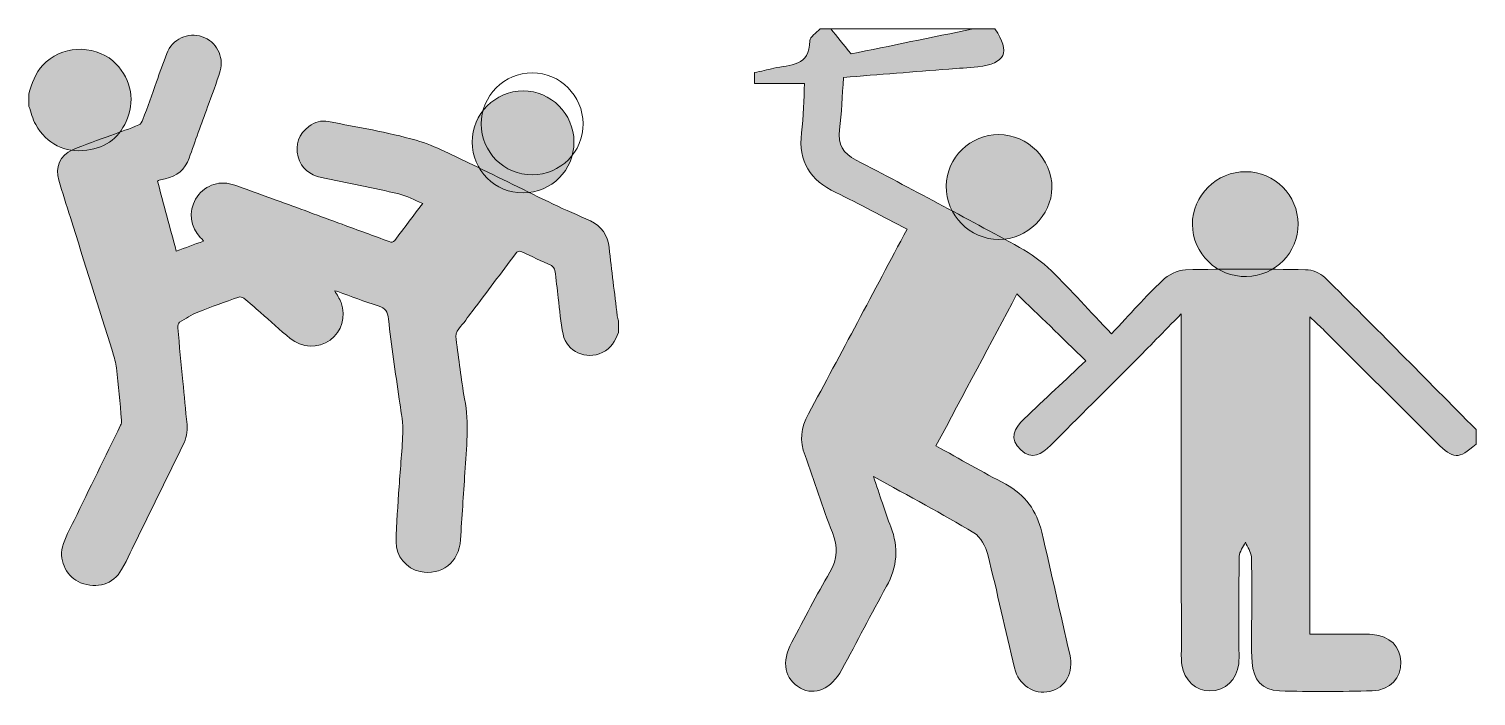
# Model space of a CAD drawing. Header units: inches. Extents: x 5.3 to 72.7, y -93 to -2.8.
# Drawn here: x 5.6 to 72, y -93 to -62.4 of the extents above; entities that cross this region are included whole.
import ezdxf

# ---------------------------------------------------------------- set-up
doc = ezdxf.new("R2010")
doc.units = ezdxf.units.IN
doc.header["$MEASUREMENT"] = 0
doc.layers.add('Layer 1', color=7, linetype='Continuous')

# ---------------------------------------------------------------- blocks, each defined once
blk = doc.blocks.new('block 11')
at = {"layer": 'Layer 1', "true_color": 0xffffff}
h = blk.add_hatch(color=7, dxfattribs=at)
h.dxf.hatch_style = 2
edge = h.paths.add_edge_path()
edge.add_spline(control_points=[(32.66, -76.358), (32.516, -76.749), (32.325, -77.097), (31.919, -77.284), (31.168, -77.63), (30.304, -77.253), (30.124, -76.446), (30.003, -75.9), (29.971, -75.334), (29.902, -74.777), (29.85, -74.357), (29.809, -73.935), (29.747, -73.517), (29.734, -73.434), (29.66, -73.33), (29.586, -73.293), (29.141, -73.076), (28.685, -72.879), (28.238, -72.666), (28.103, -72.602), (28.029, -72.643), (27.947, -72.753), (27.288, -73.635), (26.625, -74.514), (25.961, -75.394), (25.759, -75.662), (25.566, -75.937), (25.347, -76.19), (25.218, -76.34), (25.195, -76.49), (25.222, -76.673), (25.352, -77.583), (25.444, -78.5), (25.612, -79.403), (25.823, -80.535), (25.698, -81.659), (25.626, -82.786), (25.561, -83.813), (25.487, -84.84), (25.422, -85.867), (25.357, -86.901), (24.553, -87.536), (23.568, -87.325), (22.958, -87.194), (22.456, -86.619), (22.468, -85.968), (22.484, -85.122), (22.555, -84.277), (22.609, -83.432), (22.665, -82.565), (22.76, -81.7), (22.778, -80.832), (22.788, -80.363), (22.676, -79.891), (22.612, -79.422), (22.446, -78.2), (22.249, -76.981), (22.126, -75.754), (22.089, -75.389), (21.985, -75.248), (21.649, -75.145), (21.022, -74.955), (20.412, -74.706), (19.795, -74.483), (19.756, -74.469), (19.713, -74.465), (19.661, -74.454), (19.763, -74.643), (19.88, -74.808), (19.948, -74.991), (20.187, -75.635), (19.978, -76.322), (19.444, -76.71), (18.903, -77.103), (18.149, -77.081), (17.618, -76.637), (17.154, -76.248), (16.706, -75.841), (16.25, -75.443), (15.997, -75.222), (15.748, -74.997), (15.488, -74.786), (15.434, -74.742), (15.325, -74.72), (15.26, -74.743), (14.635, -74.963), (14.007, -75.182), (13.392, -75.43), (13.097, -75.549), (12.822, -75.722), (12.551, -75.892), (12.492, -75.93), (12.462, -76.066), (12.469, -76.152), (12.54, -76.974), (12.62, -77.794), (12.699, -78.615), (12.762, -79.269), (12.824, -79.923), (12.892, -80.577), (12.927, -80.916), (12.852, -81.23), (12.705, -81.531), (12.025, -82.919), (11.344, -84.307), (10.662, -85.695), (10.408, -86.212), (10.172, -86.739), (9.888, -87.239), (9.501, -87.92), (8.775, -88.135), (8.012, -87.838), (7.415, -87.605), (7.006, -86.87), (7.182, -86.2), (7.293, -85.776), (7.523, -85.38), (7.716, -84.981), (8.423, -83.524), (9.137, -82.071), (9.845, -80.615), (9.878, -80.547), (9.896, -80.462), (9.889, -80.388), (9.818, -79.588), (9.748, -78.788), (9.659, -77.991), (9.632, -77.749), (9.555, -77.51), (9.482, -77.276), (8.839, -75.215), (8.191, -73.155), (7.545, -71.095), (7.366, -70.525), (7.18, -69.956), (7.009, -69.383), (6.833, -68.795), (7.071, -68.231), (7.638, -67.988), (8.213, -67.741), (8.81, -67.544), (9.398, -67.326), (9.827, -67.167), (10.26, -67.018), (10.684, -66.845), (10.766, -66.811), (10.833, -66.694), (10.868, -66.601), (11.081, -66.027), (11.283, -65.448), (11.489, -64.872), (11.644, -64.439), (11.792, -64.004), (11.959, -63.576), (12.219, -62.911), (12.931, -62.577), (13.588, -62.8), (14.227, -63.017), (14.597, -63.69), (14.404, -64.366), (14.243, -64.926), (14.03, -65.471), (13.833, -66.02), (13.553, -66.802), (13.26, -67.581), (12.986, -68.365), (12.799, -68.899), (12.428, -69.202), (11.883, -69.311), (11.79, -69.329), (11.698, -69.351), (11.606, -69.374), (11.587, -69.379), (11.571, -69.397), (11.537, -69.42), (11.82, -70.478), (12.104, -71.539), (12.395, -72.631), (12.818, -72.476), (13.217, -72.33), (13.648, -72.172), (13.594, -72.109), (13.557, -72.061), (13.514, -72.018), (13.042, -71.542), (12.948, -70.82), (13.285, -70.245), (13.627, -69.662), (14.317, -69.366), (14.958, -69.572), (15.638, -69.79), (16.306, -70.045), (16.977, -70.29), (17.984, -70.658), (18.989, -71.033), (19.995, -71.403), (20.714, -71.667), (21.435, -71.925), (22.153, -72.191), (22.26, -72.231), (22.338, -72.242), (22.417, -72.137), (22.83, -71.582), (23.248, -71.03), (23.69, -70.443), (23.313, -70.289), (22.97, -70.093), (22.602, -70.008), (21.422, -69.736), (20.232, -69.506), (19.048, -69.255), (18.515, -69.142), (18.124, -68.849), (17.983, -68.305), (17.837, -67.74), (18.01, -67.261), (18.477, -66.912), (18.734, -66.72), (19.044, -66.619), (19.367, -66.684), (20.711, -66.956), (22.072, -67.172), (23.388, -67.547), (24.289, -67.804), (25.132, -68.274), (25.987, -68.679), (27.219, -69.262), (28.436, -69.879), (29.664, -70.471), (30.229, -70.743), (30.808, -70.986), (31.377, -71.248), (31.897, -71.489), (32.173, -71.895), (32.234, -72.471), (32.346, -73.516), (32.482, -74.558), (32.61, -75.601), (32.619, -75.679), (32.643, -75.756), (32.66, -75.833), (32.66, -76.008), (32.66, -76.183), (32.66, -76.358)], knot_values=[0, 0, 0, 0, 1, 1, 1, 2, 2, 2, 3, 3, 3, 4, 4, 4, 5, 5, 5, 6, 6, 6, 7, 7, 7, 8, 8, 8, 9, 9, 9, 10, 10, 10, 11, 11, 11, 12, 12, 12, 13, 13, 13, 14, 14, 14, 15, 15, 15, 16, 16, 16, 17, 17, 17, 18, 18, 18, 19, 19, 19, 20, 20, 20, 21, 21, 21, 22, 22, 22, 23, 23, 23, 24, 24, 24, 25, 25, 25, 26, 26, 26, 27, 27, 27, 28, 28, 28, 29, 29, 29, 30, 30, 30, 31, 31, 31, 32, 32, 32, 33, 33, 33, 34, 34, 34, 35, 35, 35, 36, 36, 36, 37, 37, 37, 38, 38, 38, 39, 39, 39, 40, 40, 40, 41, 41, 41, 42, 42, 42, 43, 43, 43, 44, 44, 44, 45, 45, 45, 46, 46, 46, 47, 47, 47, 48, 48, 48, 49, 49, 49, 50, 50, 50, 51, 51, 51, 52, 52, 52, 53, 53, 53, 54, 54, 54, 55, 55, 55, 56, 56, 56, 57, 57, 57, 58, 58, 58, 59, 59, 59, 60, 60, 60, 61, 61, 61, 62, 62, 62, 63, 63, 63, 64, 64, 64, 65, 65, 65, 66, 66, 66, 67, 67, 67, 68, 68, 68, 69, 69, 69, 70, 70, 70, 71, 71, 71, 72, 72, 72, 73, 73, 73, 74, 74, 74, 75, 75, 75, 76, 76, 76, 77, 77, 77, 78, 78, 78, 79, 79, 79, 80, 80, 80, 81, 81, 81, 81], degree=3, periodic=1)
h = blk.add_hatch(color=7, dxfattribs=at)
h.dxf.hatch_style = 2
edge = h.paths.add_edge_path()
edge.add_spline(control_points=[(5.644, -65.423), (5.764, -64.938), (5.935, -64.484), (6.28, -64.101), (7.078, -63.216), (8.59, -63.129), (9.49, -63.91), (10.286, -64.601), (10.514, -65.628), (10.169, -66.527), (9.844, -67.374), (9.207, -67.894), (8.295, -68.004), (7.266, -68.128), (6.472, -67.72), (5.953, -66.826), (5.807, -66.573), (5.745, -66.272), (5.644, -65.993), (5.644, -65.803), (5.644, -65.613), (5.644, -65.423)], knot_values=[0, 0, 0, 0, 1, 1, 1, 2, 2, 2, 3, 3, 3, 4, 4, 4, 5, 5, 5, 6, 6, 6, 7, 7, 7, 7], degree=3, periodic=1)
h = blk.add_hatch(color=7, dxfattribs=at)
h.dxf.hatch_style = 2
edge = h.paths.add_edge_path()
edge.add_spline(control_points=[(25.957, -67.628), (25.949, -66.351), (27.019, -65.279), (28.295, -65.284), (29.572, -65.29), (30.616, -66.336), (30.623, -67.617), (30.63, -68.914), (29.598, -69.954), (28.297, -69.961), (27.004, -69.968), (25.965, -68.932), (25.957, -67.628)], knot_values=[0, 0, 0, 0, 1, 1, 1, 2, 2, 2, 3, 3, 3, 4, 4, 4, 4], degree=3, periodic=1)
at = {"layer": 'Layer 1', "lineweight": 0}
for points, knots in [([(32.66, -76.358), (32.516, -76.749), (32.325, -77.097), (31.919, -77.284), (31.168, -77.63), (30.304, -77.253), (30.124, -76.446), (30.003, -75.9), (29.971, -75.334), (29.902, -74.777), (29.85, -74.357), (29.809, -73.935), (29.747, -73.517), (29.734, -73.434), (29.66, -73.33), (29.586, -73.293), (29.141, -73.076), (28.685, -72.879), (28.238, -72.666), (28.103, -72.602), (28.029, -72.643), (27.947, -72.753), (27.288, -73.635), (26.625, -74.514), (25.961, -75.394), (25.759, -75.662), (25.566, -75.937), (25.347, -76.19), (25.218, -76.34), (25.195, -76.49), (25.222, -76.673), (25.352, -77.583), (25.444, -78.5), (25.612, -79.403), (25.823, -80.535), (25.698, -81.659), (25.626, -82.786), (25.561, -83.813), (25.487, -84.84), (25.422, -85.867), (25.357, -86.901), (24.553, -87.536), (23.568, -87.325), (22.958, -87.194), (22.456, -86.619), (22.468, -85.968), (22.484, -85.122), (22.555, -84.277), (22.609, -83.432), (22.665, -82.565), (22.76, -81.7), (22.778, -80.832), (22.788, -80.363), (22.676, -79.891), (22.612, -79.422), (22.446, -78.2), (22.249, -76.981), (22.126, -75.754), (22.089, -75.389), (21.985, -75.248), (21.649, -75.145), (21.022, -74.955), (20.412, -74.706), (19.795, -74.483), (19.756, -74.469), (19.713, -74.465), (19.661, -74.454), (19.763, -74.643), (19.88, -74.808), (19.948, -74.991), (20.187, -75.635), (19.978, -76.322), (19.444, -76.71), (18.903, -77.103), (18.149, -77.081), (17.618, -76.637), (17.154, -76.248), (16.706, -75.841), (16.25, -75.443), (15.997, -75.222), (15.748, -74.997), (15.488, -74.786), (15.434, -74.742), (15.325, -74.72), (15.26, -74.743), (14.635, -74.963), (14.007, -75.182), (13.392, -75.43), (13.097, -75.549), (12.822, -75.722), (12.551, -75.892), (12.492, -75.93), (12.462, -76.066), (12.469, -76.152), (12.54, -76.974), (12.62, -77.794), (12.699, -78.615), (12.762, -79.269), (12.824, -79.923), (12.892, -80.577), (12.927, -80.916), (12.852, -81.23), (12.705, -81.531), (12.025, -82.919), (11.344, -84.307), (10.662, -85.695), (10.408, -86.212), (10.172, -86.739), (9.888, -87.239), (9.501, -87.92), (8.775, -88.135), (8.012, -87.838), (7.415, -87.605), (7.006, -86.87), (7.182, -86.2), (7.293, -85.776), (7.523, -85.38), (7.716, -84.981), (8.423, -83.524), (9.137, -82.071), (9.845, -80.615), (9.878, -80.547), (9.896, -80.462), (9.889, -80.388), (9.818, -79.588), (9.748, -78.788), (9.659, -77.991), (9.632, -77.749), (9.555, -77.51), (9.482, -77.276), (8.839, -75.215), (8.191, -73.155), (7.545, -71.095), (7.366, -70.525), (7.18, -69.956), (7.009, -69.383), (6.833, -68.795), (7.071, -68.231), (7.638, -67.988), (8.213, -67.741), (8.81, -67.544), (9.398, -67.326), (9.827, -67.167), (10.26, -67.018), (10.684, -66.845), (10.766, -66.811), (10.833, -66.694), (10.868, -66.601), (11.081, -66.027), (11.283, -65.448), (11.489, -64.872), (11.644, -64.439), (11.792, -64.004), (11.959, -63.576), (12.219, -62.911), (12.931, -62.577), (13.588, -62.8), (14.227, -63.017), (14.597, -63.69), (14.404, -64.366), (14.243, -64.926), (14.03, -65.471), (13.833, -66.02), (13.553, -66.802), (13.26, -67.581), (12.986, -68.365), (12.799, -68.899), (12.428, -69.202), (11.883, -69.311), (11.79, -69.329), (11.698, -69.351), (11.606, -69.374), (11.587, -69.379), (11.571, -69.397), (11.537, -69.42), (11.82, -70.478), (12.104, -71.539), (12.395, -72.631), (12.818, -72.476), (13.217, -72.33), (13.648, -72.172), (13.594, -72.109), (13.557, -72.061), (13.514, -72.018), (13.042, -71.542), (12.948, -70.82), (13.285, -70.245), (13.627, -69.662), (14.317, -69.366), (14.958, -69.572), (15.638, -69.79), (16.306, -70.045), (16.977, -70.29), (17.984, -70.658), (18.989, -71.033), (19.995, -71.403), (20.714, -71.667), (21.435, -71.925), (22.153, -72.191), (22.26, -72.231), (22.338, -72.242), (22.417, -72.137), (22.83, -71.582), (23.248, -71.03), (23.69, -70.443), (23.313, -70.289), (22.97, -70.093), (22.602, -70.008), (21.422, -69.736), (20.232, -69.506), (19.048, -69.255), (18.515, -69.142), (18.124, -68.849), (17.983, -68.305), (17.837, -67.74), (18.01, -67.261), (18.477, -66.912), (18.734, -66.72), (19.044, -66.619), (19.367, -66.684), (20.711, -66.956), (22.072, -67.172), (23.388, -67.547), (24.289, -67.804), (25.132, -68.274), (25.987, -68.679), (27.219, -69.262), (28.436, -69.879), (29.664, -70.471), (30.229, -70.743), (30.808, -70.986), (31.377, -71.248), (31.897, -71.489), (32.173, -71.895), (32.234, -72.471), (32.346, -73.516), (32.482, -74.558), (32.61, -75.601), (32.619, -75.679), (32.643, -75.756), (32.66, -75.833), (32.66, -76.008), (32.66, -76.183), (32.66, -76.358)], [0, 0, 0, 0, 1, 1, 1, 2, 2, 2, 3, 3, 3, 4, 4, 4, 5, 5, 5, 6, 6, 6, 7, 7, 7, 8, 8, 8, 9, 9, 9, 10, 10, 10, 11, 11, 11, 12, 12, 12, 13, 13, 13, 14, 14, 14, 15, 15, 15, 16, 16, 16, 17, 17, 17, 18, 18, 18, 19, 19, 19, 20, 20, 20, 21, 21, 21, 22, 22, 22, 23, 23, 23, 24, 24, 24, 25, 25, 25, 26, 26, 26, 27, 27, 27, 28, 28, 28, 29, 29, 29, 30, 30, 30, 31, 31, 31, 32, 32, 32, 33, 33, 33, 34, 34, 34, 35, 35, 35, 36, 36, 36, 37, 37, 37, 38, 38, 38, 39, 39, 39, 40, 40, 40, 41, 41, 41, 42, 42, 42, 43, 43, 43, 44, 44, 44, 45, 45, 45, 46, 46, 46, 47, 47, 47, 48, 48, 48, 49, 49, 49, 50, 50, 50, 51, 51, 51, 52, 52, 52, 53, 53, 53, 54, 54, 54, 55, 55, 55, 56, 56, 56, 57, 57, 57, 58, 58, 58, 59, 59, 59, 60, 60, 60, 61, 61, 61, 62, 62, 62, 63, 63, 63, 64, 64, 64, 65, 65, 65, 66, 66, 66, 67, 67, 67, 68, 68, 68, 69, 69, 69, 70, 70, 70, 71, 71, 71, 72, 72, 72, 73, 73, 73, 74, 74, 74, 75, 75, 75, 76, 76, 76, 77, 77, 77, 78, 78, 78, 79, 79, 79, 80, 80, 80, 81, 81, 81, 81]), ([(5.644, -65.423), (5.764, -64.938), (5.935, -64.484), (6.28, -64.101), (7.078, -63.216), (8.59, -63.129), (9.49, -63.91), (10.286, -64.601), (10.514, -65.628), (10.169, -66.527), (9.844, -67.374), (9.207, -67.894), (8.295, -68.004), (7.266, -68.128), (6.472, -67.72), (5.953, -66.826), (5.807, -66.573), (5.745, -66.272), (5.644, -65.993), (5.644, -65.803), (5.644, -65.613), (5.644, -65.423)], [0, 0, 0, 0, 1, 1, 1, 2, 2, 2, 3, 3, 3, 4, 4, 4, 5, 5, 5, 6, 6, 6, 7, 7, 7, 7]), ([(26.373, -66.797), (26.381, -68.101), (27.419, -69.136), (28.712, -69.13), (30.013, -69.123), (31.046, -68.083), (31.039, -66.786), (31.032, -65.504), (29.988, -64.458), (28.711, -64.453), (27.435, -64.448), (26.365, -65.52), (26.373, -66.797)], [0, 0, 0, 0, 1, 1, 1, 2, 2, 2, 3, 3, 3, 4, 4, 4, 4]), ([(25.957, -67.628), (25.949, -66.351), (27.019, -65.279), (28.295, -65.284), (29.572, -65.29), (30.616, -66.336), (30.623, -67.617), (30.63, -68.914), (29.598, -69.954), (28.297, -69.961), (27.004, -69.968), (25.965, -68.932), (25.957, -67.628)], [0, 0, 0, 0, 1, 1, 1, 2, 2, 2, 3, 3, 3, 4, 4, 4, 4])]:
    blk.add_open_spline(points, degree=3, knots=knots, dxfattribs=at)
blk = doc.blocks.new('block 10')
at = {"layer": 'Layer 1'}
blk.add_blockref('block 11', (0, 0), dxfattribs=at)
blk = doc.blocks.new('block 13')
at = {"layer": 'Layer 1', "true_color": 0xffffff}
h = blk.add_hatch(color=7, dxfattribs=at)
h.dxf.hatch_style = 2
edge = h.paths.add_edge_path()
edge.add_spline(control_points=[(71.967, -81.483), (71.156, -82.192), (70.934, -82.188), (70.164, -81.419), (68.45, -79.709), (66.74, -77.994), (65.026, -76.284), (64.836, -76.094), (64.634, -75.918), (64.341, -75.647), (64.341, -80.543), (64.341, -85.31), (64.341, -90.196), (64.934, -90.196), (65.535, -90.195), (66.135, -90.197), (66.497, -90.198), (66.861, -90.178), (67.22, -90.211), (68.019, -90.282), (68.498, -90.762), (68.517, -91.468), (68.536, -92.209), (68.042, -92.769), (67.211, -92.794), (65.793, -92.838), (64.372, -92.837), (62.953, -92.801), (62.16, -92.781), (61.752, -92.26), (61.703, -91.5), (61.659, -90.807), (61.684, -90.109), (61.683, -89.413), (61.681, -88.495), (61.7, -87.576), (61.669, -86.658), (61.661, -86.431), (61.494, -86.209), (61.399, -85.985), (61.3, -86.198), (61.119, -86.41), (61.115, -86.626), (61.089, -88.045), (61.102, -89.464), (61.101, -90.884), (61.101, -91.107), (61.114, -91.331), (61.089, -91.551), (61.007, -92.295), (60.481, -92.786), (59.767, -92.804), (59.147, -92.82), (58.587, -92.311), (58.485, -91.606), (58.445, -91.333), (58.462, -91.051), (58.461, -90.773), (58.457, -86.069), (58.454, -81.365), (58.45, -76.661), (58.45, -76.368), (58.45, -76.076), (58.45, -75.513), (57.616, -76.363), (56.967, -77.034), (56.308, -77.695), (55.031, -78.977), (53.749, -80.253), (52.471, -81.534), (52.063, -81.944), (51.61, -82.23), (51.098, -81.752), (50.551, -81.242), (50.8, -80.752), (51.255, -80.322), (52.201, -79.427), (53.151, -78.537), (54.086, -77.658), (52.935, -76.544), (51.943, -75.583), (50.926, -74.597), (49.728, -76.847), (48.482, -79.185), (47.215, -81.563), (48.321, -82.174), (49.356, -82.766), (50.411, -83.323), (51.313, -83.8), (51.833, -84.546), (52.059, -85.514), (52.494, -87.381), (52.922, -89.25), (53.343, -91.121), (53.534, -91.968), (53.154, -92.658), (52.431, -92.822), (51.711, -92.985), (51.009, -92.548), (50.812, -91.742), (50.39, -90.014), (50.027, -88.272), (49.588, -86.549), (49.494, -86.18), (49.259, -85.736), (48.953, -85.551), (47.502, -84.678), (46.004, -83.884), (44.347, -82.963), (44.648, -83.845), (44.871, -84.572), (45.145, -85.28), (45.512, -86.228), (45.437, -87.117), (44.947, -88.004), (44.248, -89.269), (43.59, -90.556), (42.898, -91.825), (42.412, -92.716), (41.66, -93.037), (41.004, -92.67), (40.273, -92.26), (40.117, -91.49), (40.603, -90.571), (41.174, -89.49), (41.738, -88.403), (42.354, -87.348), (42.709, -86.739), (42.73, -86.192), (42.468, -85.537), (42.004, -84.377), (41.648, -83.175), (41.213, -82.004), (40.961, -81.328), (41.017, -80.734), (41.365, -80.094), (42.877, -77.313), (44.353, -74.512), (45.888, -71.631), (44.779, -71.054), (43.716, -70.464), (42.62, -69.942), (41.446, -69.383), (40.893, -68.53), (41.051, -67.211), (41.143, -66.448), (41.152, -65.674), (41.195, -64.947), (40.379, -64.947), (39.637, -64.947), (38.894, -64.947), (38.894, -64.78), (38.894, -64.613), (38.894, -64.446), (39.19, -64.38), (39.486, -64.317), (39.781, -64.247), (40.512, -64.072), (41.444, -64.18), (41.43, -62.985), (41.428, -62.806), (41.736, -62.623), (41.901, -62.442), (42.068, -62.442), (42.235, -62.442), (42.402, -62.442), (42.68, -62.788), (42.957, -63.135), (43.321, -63.589), (45.093, -63.225), (47.005, -62.833), (48.916, -62.442), (49.25, -62.442), (49.584, -62.442), (49.918, -62.442), (50.643, -63.516), (50.41, -64.035), (49.13, -64.176), (48.688, -64.225), (48.244, -64.247), (47.801, -64.282), (46.205, -64.409), (44.609, -64.537), (42.978, -64.666), (42.916, -65.52), (42.896, -66.297), (42.795, -67.062), (42.705, -67.744), (42.954, -68.143), (43.557, -68.458), (46.065, -69.769), (48.563, -71.103), (51.047, -72.461), (51.574, -72.749), (52.077, -73.121), (52.506, -73.542), (53.413, -74.431), (54.265, -75.378), (55.258, -76.426), (56.126, -75.504), (56.819, -74.711), (57.579, -73.988), (57.853, -73.727), (58.284, -73.499), (58.65, -73.489), (60.483, -73.439), (62.318, -73.45), (64.152, -73.483), (64.452, -73.488), (64.824, -73.631), (65.034, -73.839), (67.36, -76.15), (69.66, -78.486), (71.967, -80.815), (71.967, -81.038), (71.967, -81.261), (71.967, -81.483)], knot_values=[0, 0, 0, 0, 1, 1, 1, 2, 2, 2, 3, 3, 3, 4, 4, 4, 5, 5, 5, 6, 6, 6, 7, 7, 7, 8, 8, 8, 9, 9, 9, 10, 10, 10, 11, 11, 11, 12, 12, 12, 13, 13, 13, 14, 14, 14, 15, 15, 15, 16, 16, 16, 17, 17, 17, 18, 18, 18, 19, 19, 19, 20, 20, 20, 21, 21, 21, 22, 22, 22, 23, 23, 23, 24, 24, 24, 25, 25, 25, 26, 26, 26, 27, 27, 27, 28, 28, 28, 29, 29, 29, 30, 30, 30, 31, 31, 31, 32, 32, 32, 33, 33, 33, 34, 34, 34, 35, 35, 35, 36, 36, 36, 37, 37, 37, 38, 38, 38, 39, 39, 39, 40, 40, 40, 41, 41, 41, 42, 42, 42, 43, 43, 43, 44, 44, 44, 45, 45, 45, 46, 46, 46, 47, 47, 47, 48, 48, 48, 49, 49, 49, 50, 50, 50, 51, 51, 51, 52, 52, 52, 53, 53, 53, 54, 54, 54, 55, 55, 55, 56, 56, 56, 57, 57, 57, 58, 58, 58, 59, 59, 59, 60, 60, 60, 61, 61, 61, 62, 62, 62, 63, 63, 63, 64, 64, 64, 65, 65, 65, 66, 66, 66, 67, 67, 67, 68, 68, 68, 69, 69, 69, 70, 70, 70, 71, 71, 71, 72, 72, 72, 72], degree=3, periodic=1)
h = blk.add_hatch(color=7, dxfattribs=at)
h.dxf.hatch_style = 2
edge = h.paths.add_edge_path()
edge.add_spline(control_points=[(52.527, -69.73), (52.514, -70.996), (51.371, -72.113), (50.102, -72.1), (48.753, -72.087), (47.675, -70.991), (47.687, -69.643), (47.697, -68.35), (48.795, -67.276), (50.095, -67.286), (51.431, -67.297), (52.541, -68.412), (52.527, -69.73)], knot_values=[0, 0, 0, 0, 1, 1, 1, 2, 2, 2, 3, 3, 3, 4, 4, 4, 4], degree=3, periodic=1)
h = blk.add_hatch(color=7, dxfattribs=at)
h.dxf.hatch_style = 2
edge = h.paths.add_edge_path()
edge.add_spline(control_points=[(63.809, -71.386), (63.81, -72.708), (62.767, -73.775), (61.448, -73.798), (60.089, -73.822), (58.974, -72.749), (58.966, -71.411), (58.958, -70.084), (60.082, -68.976), (61.423, -68.988), (62.733, -69), (63.807, -70.079), (63.809, -71.386)], knot_values=[0, 0, 0, 0, 1, 1, 1, 2, 2, 2, 3, 3, 3, 4, 4, 4, 4], degree=3, periodic=1)
at = {"layer": 'Layer 1', "lineweight": 0}
for points, knots in [([(71.967, -81.483), (71.156, -82.192), (70.934, -82.188), (70.164, -81.419), (68.45, -79.709), (66.74, -77.994), (65.026, -76.284), (64.836, -76.094), (64.634, -75.918), (64.341, -75.647), (64.341, -80.543), (64.341, -85.31), (64.341, -90.196), (64.934, -90.196), (65.535, -90.195), (66.135, -90.197), (66.497, -90.198), (66.861, -90.178), (67.22, -90.211), (68.019, -90.282), (68.498, -90.762), (68.517, -91.468), (68.536, -92.209), (68.042, -92.769), (67.211, -92.794), (65.793, -92.838), (64.372, -92.837), (62.953, -92.801), (62.16, -92.781), (61.752, -92.26), (61.703, -91.5), (61.659, -90.807), (61.684, -90.109), (61.683, -89.413), (61.681, -88.495), (61.7, -87.576), (61.669, -86.658), (61.661, -86.431), (61.494, -86.209), (61.399, -85.985), (61.3, -86.198), (61.119, -86.41), (61.115, -86.626), (61.089, -88.045), (61.102, -89.464), (61.101, -90.884), (61.101, -91.107), (61.114, -91.331), (61.089, -91.551), (61.007, -92.295), (60.481, -92.786), (59.767, -92.804), (59.147, -92.82), (58.587, -92.311), (58.485, -91.606), (58.445, -91.333), (58.462, -91.051), (58.461, -90.773), (58.457, -86.069), (58.454, -81.365), (58.45, -76.661), (58.45, -76.368), (58.45, -76.076), (58.45, -75.513), (57.616, -76.363), (56.967, -77.034), (56.308, -77.695), (55.031, -78.977), (53.749, -80.253), (52.471, -81.534), (52.063, -81.944), (51.61, -82.23), (51.098, -81.752), (50.551, -81.242), (50.8, -80.752), (51.255, -80.322), (52.201, -79.427), (53.151, -78.537), (54.086, -77.658), (52.935, -76.544), (51.943, -75.583), (50.926, -74.597), (49.728, -76.847), (48.482, -79.185), (47.215, -81.563), (48.321, -82.174), (49.356, -82.766), (50.411, -83.323), (51.313, -83.8), (51.833, -84.546), (52.059, -85.514), (52.494, -87.381), (52.922, -89.25), (53.343, -91.121), (53.534, -91.968), (53.154, -92.658), (52.431, -92.822), (51.711, -92.985), (51.009, -92.548), (50.812, -91.742), (50.39, -90.014), (50.027, -88.272), (49.588, -86.549), (49.494, -86.18), (49.259, -85.736), (48.953, -85.551), (47.502, -84.678), (46.004, -83.884), (44.347, -82.963), (44.648, -83.845), (44.871, -84.572), (45.145, -85.28), (45.512, -86.228), (45.437, -87.117), (44.947, -88.004), (44.248, -89.269), (43.59, -90.556), (42.898, -91.825), (42.412, -92.716), (41.66, -93.037), (41.004, -92.67), (40.273, -92.26), (40.117, -91.49), (40.603, -90.571), (41.174, -89.49), (41.738, -88.403), (42.354, -87.348), (42.709, -86.739), (42.73, -86.192), (42.468, -85.537), (42.004, -84.377), (41.648, -83.175), (41.213, -82.004), (40.961, -81.328), (41.017, -80.734), (41.365, -80.094), (42.877, -77.313), (44.353, -74.512), (45.888, -71.631), (44.779, -71.054), (43.716, -70.464), (42.62, -69.942), (41.446, -69.383), (40.893, -68.53), (41.051, -67.211), (41.143, -66.448), (41.152, -65.674), (41.195, -64.947), (40.379, -64.947), (39.637, -64.947), (38.894, -64.947), (38.894, -64.78), (38.894, -64.613), (38.894, -64.446), (39.19, -64.38), (39.486, -64.317), (39.781, -64.247), (40.512, -64.072), (41.444, -64.18), (41.43, -62.985), (41.428, -62.806), (41.736, -62.623), (41.901, -62.442), (42.068, -62.442), (42.235, -62.442), (42.402, -62.442), (42.68, -62.788), (42.957, -63.135), (43.321, -63.589), (45.093, -63.225), (47.005, -62.833), (48.916, -62.442), (49.25, -62.442), (49.584, -62.442), (49.918, -62.442), (50.643, -63.516), (50.41, -64.035), (49.13, -64.176), (48.688, -64.225), (48.244, -64.247), (47.801, -64.282), (46.205, -64.409), (44.609, -64.537), (42.978, -64.666), (42.916, -65.52), (42.896, -66.297), (42.795, -67.062), (42.705, -67.744), (42.954, -68.143), (43.557, -68.458), (46.065, -69.769), (48.563, -71.103), (51.047, -72.461), (51.574, -72.749), (52.077, -73.121), (52.506, -73.542), (53.413, -74.431), (54.265, -75.378), (55.258, -76.426), (56.126, -75.504), (56.819, -74.711), (57.579, -73.988), (57.853, -73.727), (58.284, -73.499), (58.65, -73.489), (60.483, -73.439), (62.318, -73.45), (64.152, -73.483), (64.452, -73.488), (64.824, -73.631), (65.034, -73.839), (67.36, -76.15), (69.66, -78.486), (71.967, -80.815), (71.967, -81.038), (71.967, -81.261), (71.967, -81.483)], [0, 0, 0, 0, 1, 1, 1, 2, 2, 2, 3, 3, 3, 4, 4, 4, 5, 5, 5, 6, 6, 6, 7, 7, 7, 8, 8, 8, 9, 9, 9, 10, 10, 10, 11, 11, 11, 12, 12, 12, 13, 13, 13, 14, 14, 14, 15, 15, 15, 16, 16, 16, 17, 17, 17, 18, 18, 18, 19, 19, 19, 20, 20, 20, 21, 21, 21, 22, 22, 22, 23, 23, 23, 24, 24, 24, 25, 25, 25, 26, 26, 26, 27, 27, 27, 28, 28, 28, 29, 29, 29, 30, 30, 30, 31, 31, 31, 32, 32, 32, 33, 33, 33, 34, 34, 34, 35, 35, 35, 36, 36, 36, 37, 37, 37, 38, 38, 38, 39, 39, 39, 40, 40, 40, 41, 41, 41, 42, 42, 42, 43, 43, 43, 44, 44, 44, 45, 45, 45, 46, 46, 46, 47, 47, 47, 48, 48, 48, 49, 49, 49, 50, 50, 50, 51, 51, 51, 52, 52, 52, 53, 53, 53, 54, 54, 54, 55, 55, 55, 56, 56, 56, 57, 57, 57, 58, 58, 58, 59, 59, 59, 60, 60, 60, 61, 61, 61, 62, 62, 62, 63, 63, 63, 64, 64, 64, 65, 65, 65, 66, 66, 66, 67, 67, 67, 68, 68, 68, 69, 69, 69, 70, 70, 70, 71, 71, 71, 72, 72, 72, 72]), ([(41.901, -62.442), (41.736, -62.623), (41.428, -62.806), (41.43, -62.985), (41.444, -64.18), (40.512, -64.072), (39.781, -64.247), (39.486, -64.317), (39.19, -64.38), (38.894, -64.446)], [0, 0, 0, 0, 1, 1, 1, 2, 2, 2, 3, 3, 3, 3]), ([(48.916, -62.442), (47.005, -62.833), (45.093, -63.225), (43.321, -63.589), (42.957, -63.135), (42.68, -62.788), (42.402, -62.442), (44.573, -62.442), (46.745, -62.442), (48.916, -62.442)], [0, 0, 0, 0, 1, 1, 1, 2, 2, 2, 3, 3, 3, 3]), ([(52.527, -69.73), (52.514, -70.996), (51.371, -72.113), (50.102, -72.1), (48.753, -72.087), (47.675, -70.991), (47.687, -69.643), (47.697, -68.35), (48.795, -67.276), (50.095, -67.286), (51.431, -67.297), (52.541, -68.412), (52.527, -69.73)], [0, 0, 0, 0, 1, 1, 1, 2, 2, 2, 3, 3, 3, 4, 4, 4, 4]), ([(63.809, -71.386), (63.81, -72.708), (62.767, -73.775), (61.448, -73.798), (60.089, -73.822), (58.974, -72.749), (58.966, -71.411), (58.958, -70.084), (60.082, -68.976), (61.423, -68.988), (62.733, -69), (63.807, -70.079), (63.809, -71.386)], [0, 0, 0, 0, 1, 1, 1, 2, 2, 2, 3, 3, 3, 4, 4, 4, 4])]:
    blk.add_open_spline(points, degree=3, knots=knots, dxfattribs=at)
blk = doc.blocks.new('block 12')
at = {"layer": 'Layer 1'}
blk.add_blockref('block 13', (0, 0), dxfattribs=at)

msp = doc.modelspace()

# ---------------------------------------------------------------- block references
at = {"layer": 'Layer 1'}
for name in ['block 10', 'block 12']:
    msp.add_blockref(name, (0, 0), dxfattribs=at)

doc.saveas('drawing.dxf')
